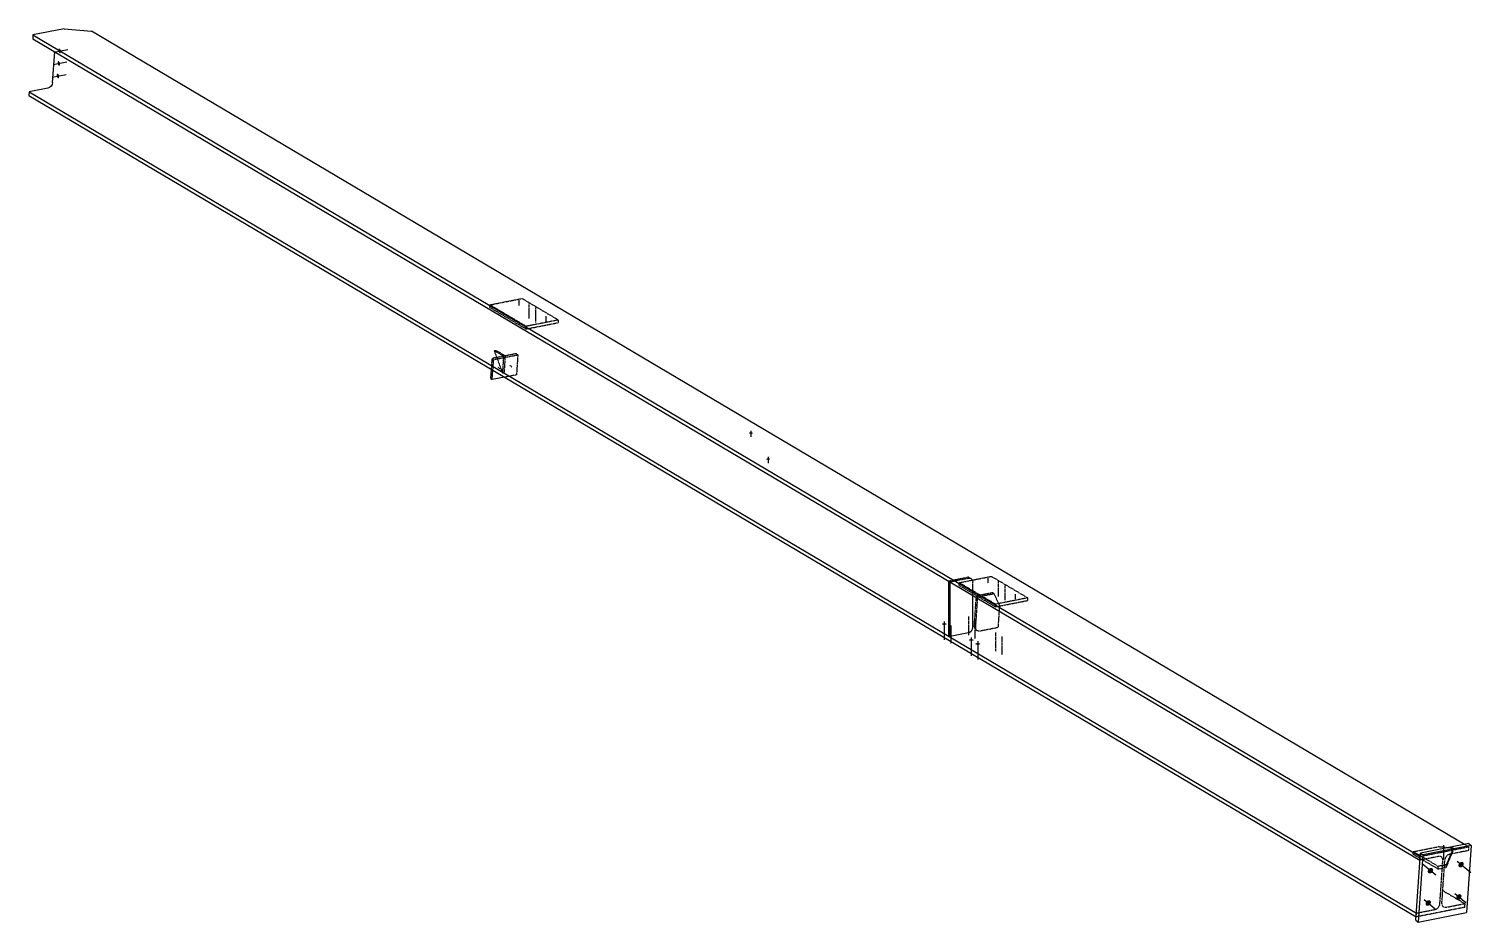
# Model space of a CAD drawing. Header units: millimetres. Extents: x 9 to 73973, y 6 to 4893.
# Drawn here: x 13528 to 21269, y 96 to 4893 of the extents above; entities that cross this region are included whole.
import ezdxf

# ---------------------------------------------------------------- set-up
doc = ezdxf.new("R2010")
doc.units = ezdxf.units.MM
doc.linetypes.add('DXK_LINE_DOT2', pattern=[3.9198, 1.9599, -1.9599])
doc.layers.add('STÅL', color=7, linetype='Continuous')

msp = doc.modelspace()

# ---------------------------------------------------------------- hatches: boundary and pattern name
at = {"layer": 'STÅL', "linetype": 'Continuous'}
for points in [[(13699.7, 4775.5), (13700.1, 4772.8), (13700.2, 4770.2), (13700.1, 4767.8), (13699.6, 4765.6), (13698.9, 4763.9), (13698, 4762.6), (13696.9, 4761.8), (13695.6, 4761.5), (13694.3, 4761.8), (13692.9, 4762.7), (13691.6, 4764.1), (13690.4, 4765.9), (13689.3, 4768.1), (13688.4, 4770.5), (13687.7, 4773.2), (13687.4, 4775.8), (13687.2, 4778.4), (13687.4, 4780.9), (13687.9, 4783), (13688.6, 4784.8), (13689.5, 4786.1), (13690.6, 4786.9), (13691.9, 4787.1), (13693.2, 4786.8), (13694.6, 4786), (13695.9, 4784.6), (13697.1, 4782.8), (13698.2, 4780.6), (13699.1, 4778.1)], [(13690.6, 4641), (13691, 4638.4), (13691.1, 4635.7), (13690.9, 4633.3), (13690.5, 4631.2), (13689.8, 4629.4), (13688.8, 4628.1), (13687.7, 4627.3), (13686.5, 4627), (13685.1, 4627.3), (13683.8, 4628.2), (13682.5, 4629.6), (13681.2, 4631.4), (13680.1, 4633.6), (13679.3, 4636), (13678.6, 4638.7), (13678.2, 4641.3), (13678.1, 4644), (13678.3, 4646.4), (13678.7, 4648.5), (13679.4, 4650.3), (13680.4, 4651.6), (13681.5, 4652.4), (13682.7, 4652.7), (13684.1, 4652.3), (13685.4, 4651.5), (13686.7, 4650.1), (13688, 4648.3), (13689, 4646.1), (13689.9, 4643.7)], [(13695.2, 4708.3), (13695.6, 4705.6), (13695.7, 4703), (13695.5, 4700.6), (13695, 4698.4), (13694.3, 4696.6), (13693.4, 4695.3), (13692.3, 4694.5), (13691, 4694.3), (13689.7, 4694.6), (13688.4, 4695.5), (13687, 4696.8), (13685.8, 4698.6), (13684.7, 4700.8), (13683.8, 4703.3), (13683.2, 4705.9), (13682.8, 4708.6), (13682.7, 4711.2), (13682.8, 4713.6), (13683.3, 4715.8), (13684, 4717.5), (13684.9, 4718.9), (13686, 4719.6), (13687.3, 4719.9), (13688.6, 4719.6), (13690, 4718.7), (13691.3, 4717.4), (13692.5, 4715.5), (13693.6, 4713.4), (13694.5, 4710.9)], [(17403.7, 2718.7), (17401.4, 2718.8), (17399.2, 2719), (17397.2, 2719.4), (17395.5, 2719.9), (17394.2, 2720.6), (17393.2, 2721.3), (17392.8, 2722.1), (17392.8, 2722.8), (17393.2, 2723.6), (17394.2, 2724.3), (17395.5, 2725), (17397.2, 2725.5), (17399.2, 2725.9), (17401.4, 2726.1), (17403.7, 2726.2), (17406, 2726.1), (17408.2, 2725.9), (17410.2, 2725.5), (17411.9, 2725), (17413.2, 2724.3), (17414.2, 2723.6), (17414.6, 2722.8), (17414.6, 2722.1), (17414.2, 2721.3), (17413.2, 2720.6), (17411.9, 2719.9), (17410.2, 2719.4), (17408.2, 2719), (17406, 2718.8)], [(17496.3, 2579), (17494, 2579.1), (17491.8, 2579.3), (17489.8, 2579.7), (17488.1, 2580.2), (17486.8, 2580.9), (17485.8, 2581.6), (17485.4, 2582.4), (17485.4, 2583.2), (17485.8, 2583.9), (17486.8, 2584.6), (17488.1, 2585.3), (17489.8, 2585.8), (17491.8, 2586.2), (17494, 2586.4), (17496.3, 2586.5), (17498.6, 2586.4), (17500.8, 2586.2), (17502.8, 2585.8), (17504.5, 2585.3), (17505.8, 2584.6), (17506.8, 2583.9), (17507.3, 2583.2), (17507.3, 2582.4), (17506.8, 2581.6), (17505.8, 2580.9), (17504.5, 2580.2), (17502.8, 2579.7), (17500.8, 2579.3), (17498.6, 2579.1)], [(18441.5, 1692.4), (18438.8, 1692.5), (18436.2, 1692.7), (18433.8, 1693.2), (18431.8, 1693.8), (18430.2, 1694.6), (18429.1, 1695.4), (18428.6, 1696.3), (18428.6, 1697.3), (18429.1, 1698.2), (18430.2, 1699), (18431.8, 1699.8), (18433.8, 1700.4), (18436.2, 1700.9), (18438.8, 1701.2), (18441.5, 1701.3), (18444.2, 1701.2), (18446.8, 1700.9), (18449.1, 1700.4), (18451.1, 1699.8), (18452.7, 1699), (18453.8, 1698.2), (18454.4, 1697.3), (18454.4, 1696.3), (18453.8, 1695.4), (18452.7, 1694.6), (18451.1, 1693.8), (18449.1, 1693.2), (18446.8, 1692.7), (18444.2, 1692.5)], [(18586.5, 1606.5), (18583.8, 1606.6), (18581.2, 1606.8), (18578.8, 1607.3), (18576.8, 1607.9), (18575.2, 1608.7), (18574.1, 1609.5), (18573.6, 1610.4), (18573.6, 1611.4), (18574.1, 1612.3), (18575.2, 1613.1), (18576.8, 1613.9), (18578.8, 1614.5), (18581.2, 1615), (18583.8, 1615.3), (18586.5, 1615.4), (18589.2, 1615.3), (18591.8, 1615), (18594.1, 1614.5), (18596.1, 1613.9), (18597.7, 1613.1), (18598.8, 1612.3), (18599.4, 1611.4), (18599.4, 1610.4), (18598.8, 1609.5), (18597.7, 1608.7), (18596.1, 1607.9), (18594.1, 1607.3), (18591.8, 1606.8), (18589.2, 1606.6)], [(18621.5, 1585.7), (18618.8, 1585.8), (18616.2, 1586.1), (18613.8, 1586.6), (18611.8, 1587.2), (18610.2, 1588), (18609.1, 1588.8), (18608.6, 1589.7), (18608.6, 1590.6), (18609.1, 1591.6), (18610.2, 1592.4), (18611.8, 1593.2), (18613.8, 1593.8), (18616.2, 1594.2), (18618.8, 1594.5), (18621.5, 1594.6), (18624.2, 1594.5), (18626.8, 1594.2), (18629.1, 1593.8), (18631.1, 1593.2), (18632.7, 1592.4), (18633.8, 1591.6), (18634.4, 1590.6), (18634.4, 1589.7), (18633.8, 1588.8), (18632.7, 1588), (18631.1, 1587.2), (18629.1, 1586.6), (18626.8, 1586.1), (18624.2, 1585.8)], [(21041.1, 380.4), (21043.5, 382.8), (21046.2, 384.8), (21049.2, 386.3), (21052.2, 387.2), (21055.1, 387.4), (21057.9, 386.9), (21060.3, 385.8), (21062.3, 384.2), (21063.9, 382), (21064.9, 379.3), (21065.2, 376.4), (21065, 373.3), (21064.1, 370.2), (21062.6, 367.1), (21060.7, 364.3), (21058.3, 361.8), (21055.5, 359.8), (21052.6, 358.3), (21049.6, 357.5), (21046.7, 357.3), (21043.9, 357.7), (21041.5, 358.8), (21039.4, 360.5), (21037.9, 362.7), (21036.9, 365.3), (21036.6, 368.2), (21036.8, 371.3), (21037.7, 374.5), (21039.2, 377.5)], [(21205.7, 412.8), (21208.1, 415.3), (21210.8, 417.3), (21213.7, 418.8), (21216.7, 419.7), (21219.6, 419.9), (21222.4, 419.4), (21224.8, 418.3), (21226.9, 416.6), (21228.4, 414.4), (21229.4, 411.8), (21229.8, 408.9), (21229.5, 405.8), (21228.6, 402.7), (21227.2, 399.6), (21225.2, 396.8), (21222.8, 394.3), (21220.1, 392.3), (21217.2, 390.8), (21214.2, 390), (21211.2, 389.8), (21208.5, 390.2), (21206, 391.3), (21204, 393), (21202.5, 395.2), (21201.5, 397.8), (21201.1, 400.7), (21201.4, 403.8), (21202.3, 407), (21203.7, 410)], [(21193.9, 239.5), (21196.3, 242), (21199, 244), (21201.9, 245.4), (21204.9, 246.3), (21207.9, 246.5), (21210.6, 246.1), (21213.1, 245), (21215.1, 243.3), (21216.6, 241.1), (21217.6, 238.5), (21218, 235.6), (21217.7, 232.4), (21216.8, 229.3), (21215.4, 226.2), (21213.4, 223.4), (21211, 221), (21208.3, 218.9), (21205.4, 217.5), (21202.4, 216.6), (21199.5, 216.4), (21196.7, 216.9), (21194.2, 217.9), (21192.2, 219.6), (21190.7, 221.8), (21189.7, 224.4), (21189.3, 227.4), (21189.6, 230.5), (21190.5, 233.6), (21191.9, 236.7)], [(21029.4, 207), (21031.7, 209.5), (21034.5, 211.5), (21037.4, 213), (21040.4, 213.8), (21043.3, 214), (21046.1, 213.6), (21048.5, 212.5), (21050.6, 210.8), (21052.1, 208.6), (21053.1, 206), (21053.4, 203.1), (21053.2, 200), (21052.3, 196.8), (21050.8, 193.8), (21048.9, 190.9), (21046.5, 188.5), (21043.8, 186.4), (21040.8, 185), (21037.9, 184.1), (21034.9, 183.9), (21032.2, 184.4), (21029.7, 185.5), (21027.7, 187.1), (21026.1, 189.3), (21025.2, 192), (21024.8, 194.9), (21025.1, 198), (21025.9, 201.1), (21027.4, 204.2)]]:
    msp.add_hatch(color=96, dxfattribs=at).paths.add_polyline_path(points)

# ---------------------------------------------------------------- linework, layer by layer
at = {"layer": 'STÅL', "color": 2, "linetype": 'Continuous'}
for p, q in [((13717.5, 4893), (13550.5, 4860)), ((13717.5, 4893), (13864, 4879.6)), ((21233.4, 513.9), (13864, 4879.6)), ((13550.5, 4860), (13549.2, 4839.7)), ((13549.2, 4839.7), (20994.7, 429)), ((13550.5, 4860), (20996, 449.3)), ((13656, 4604.1), (13667.2, 4769.8)), ((13630.9, 4575.1), (13529.8, 4555.2)), ((13640, 4578.7), (13630.9, 4575.1)), ((13647.9, 4585.5), (13640, 4578.7)), ((13653.6, 4594.4), (13647.9, 4585.5)), ((13656, 4604.1), (13653.6, 4594.4)), ((13529.8, 4555.2), (13528.4, 4534.8)), ((13528.4, 4534.8), (20973.9, 124.1)), ((13529.8, 4555.2), (20975.3, 144.5)), ((16008.3, 3015.4), (16011.6, 3063.8)), ((16015.7, 3009.3), (16019.1, 3059.4)), ((16081.7, 3022.3), (16015.7, 3009.3)), ((16008.3, 3015.4), (16015.7, 3009.3)), ((18466, 1634.5), (18466, 1927)), ((18473.5, 1630), (18473.5, 1922.5)), ((18594.7, 1679.4), (18594.7, 1850.7)), ((18473.5, 1630), (18466, 1634.5)), ((18571.4, 1649.4), (18473.5, 1630)), ((18578.6, 1652), (18571.4, 1649.4)), ((18585.1, 1656.9), (18578.6, 1652)), ((18590.3, 1663.6), (18585.1, 1656.9)), ((18590.3, 1663.6), (18593.4, 1670.8)), ((18594.1, 1674.6), (18594.7, 1679.4)), ((20972.7, 106.2), (20997.3, 467.3)), ((21257.1, 518.6), (20997.3, 467.3)), ((20997.3, 467.3), (21009.7, 457.1)), ((21269.5, 508.4), (21009.7, 457.1)), ((21269.5, 508.4), (21244.9, 147.3)), ((21257.1, 518.6), (21269.5, 508.4)), ((21009.7, 457.1), (20985.1, 96)), ((20994.7, 429), (20996, 449.3)), ((20972.7, 106.2), (20985.1, 96)), ((20973.9, 124.1), (20975.3, 144.5)), ((20985.1, 96), (21244.9, 147.3))]:
    msp.add_line(p, q, dxfattribs=at)
at = {"layer": 'STÅL', "color": 96, "linetype": 'Continuous'}
for p, q in [((13663.4, 4768.3), (13737, 4782.9)), ((13654.3, 4633.9), (13727.9, 4648.4)), ((13658.9, 4701.1), (13732.5, 4715.6)), ((17403.7, 2734.7), (17403.7, 2701.3)), ((17496.3, 2595), (17496.3, 2561.6)), ((18441.5, 1710.9), (18441.5, 1612.2)), ((18586.5, 1625), (18586.5, 1526.3)), ((18621.5, 1604.3), (18621.5, 1505.6)), ((21080.2, 348.2), (21006.2, 409.1)), ((21193.6, 422.8), (21267.5, 361.9)), ((21181.8, 249.4), (21240.9, 200.8)), ((21017.3, 216.9), (21076.3, 168.3))]:
    msp.add_line(p, q, dxfattribs=at)
at = {"layer": 'STÅL', "color": 7, "linetype": 'DXK_LINE_DOT2'}
for p, q in [((16002.6, 3410.9), (16175.8, 3445.1)), ((16002.6, 3396.8), (16002.6, 3410.9)), ((16197.6, 3295.4), (16002.6, 3410.9)), ((16175.8, 3445.1), (16370.8, 3329.6)), ((16002.6, 3396.8), (16197.6, 3281.3)), ((16370.8, 3329.6), (16197.6, 3295.4)), ((16370.8, 3315.5), (16370.8, 3329.6)), ((16197.6, 3281.3), (16370.8, 3315.5)), ((16197.6, 3281.3), (16197.6, 3295.4)), ((16011.6, 3063.8), (16015.6, 3123)), ((16145.5, 3148.7), (16015.6, 3123)), ((16015.6, 3123), (16023, 3116.9)), ((16019.1, 3059.4), (16023, 3116.9)), ((16023, 3116.9), (16152.9, 3142.5)), ((16026.2, 3164.6), (16034.9, 3166.3)), ((16076.2, 3135), (16026.2, 3164.6)), ((16026.2, 3164.6), (16070.1, 3045.3)), ((16084.9, 3136.7), (16034.9, 3166.3)), ((16076.2, 3135), (16070.1, 3045.3)), ((16084.9, 3136.7), (16078.8, 3047)), ((16145.5, 3148.7), (16152.9, 3142.5)), ((16152.9, 3142.5), (16145.6, 3034.9)), ((16070.1, 3045.3), (16078.8, 3047)), ((16145.6, 3034.9), (16081.7, 3022.3)), ((18466, 1928.6), (18563.9, 1947.9)), ((18473.5, 1924.2), (18571.4, 1943.5)), ((18521.4, 1918.8), (18694.6, 1953)), ((18571.1, 1948.1), (18563.9, 1947.9)), ((18577.6, 1945.8), (18571.1, 1948.1)), ((18571.4, 1943.5), (18578.6, 1943.7)), ((18577.6, 1945.8), (18585.1, 1941.4)), ((18578.6, 1943.7), (18585.1, 1941.4)), ((18585.1, 1941.4), (18590.3, 1936.8)), ((18590.3, 1936.8), (18593.6, 1930.3)), ((18694.6, 1953), (18889.6, 1837.5)), ((18473.5, 1924.2), (18466, 1928.6)), ((18466, 1927), (18466, 1928.6)), ((18473.5, 1922.5), (18473.5, 1924.2)), ((18521.4, 1904.7), (18521.4, 1918.8)), ((18716.4, 1803.3), (18521.4, 1918.8)), ((18521.4, 1904.7), (18716.4, 1789.2)), ((18593.6, 1930.3), (18594.7, 1922.7)), ((18594.7, 1850.7), (18594.7, 1922.7)), ((18614, 1849.2), (18700.6, 1866.3)), ((18621.4, 1843.1), (18708, 1860.2)), ((18700.6, 1866.3), (18708, 1860.2)), ((18708, 1860.2), (18737.7, 1794.4)), ((18602.7, 1684.2), (18614, 1849.2)), ((18610.2, 1678.1), (18621.4, 1843.1)), ((18614, 1849.2), (18621.4, 1843.1)), ((18889.6, 1837.5), (18716.4, 1803.3)), ((18716.4, 1789.2), (18889.6, 1823.4)), ((18716.4, 1789.2), (18716.4, 1803.3)), ((18737.7, 1794.4), (18729.8, 1677.8)), ((18889.6, 1823.4), (18889.6, 1837.5)), ((18593.4, 1670.8), (18593.6, 1671.3)), ((18593.6, 1671.3), (18594.1, 1674.6)), ((18602.7, 1684.2), (18603.4, 1677)), ((18603.4, 1677), (18606.2, 1670.9)), ((18606.2, 1670.9), (18611, 1666.6)), ((18610.8, 1670.9), (18610.2, 1678.1)), ((18613.7, 1664.8), (18610.8, 1670.9)), ((18611, 1666.6), (18618.5, 1660.4)), ((18618.5, 1660.4), (18613.7, 1664.8)), ((18624.8, 1658.3), (18618.5, 1660.4)), ((18631.9, 1658.5), (18624.8, 1658.3)), ((18729.8, 1677.8), (18631.9, 1658.5)), ((20959.1, 474.7), (21095.8, 501.7)), ((20959.1, 460.6), (20959.1, 474.7)), ((21092.6, 395.6), (20959.1, 474.7)), ((20996, 449.3), (21255.8, 500.6)), ((21095.8, 501.7), (21172.9, 494.4)), ((21172.9, 494.4), (21135.9, 404.2)), ((21135.9, 390.1), (21172.9, 480.3)), ((21254.5, 480.3), (21153.4, 460.4)), ((21172.9, 480.3), (21172.9, 494.4)), ((21255.8, 500.6), (21233.4, 513.9)), ((21255.8, 500.6), (21254.5, 480.3)), ((20959.1, 460.6), (21092.6, 381.5)), ((21095.8, 449), (20994.7, 429)), ((21135.9, 404.2), (21092.6, 395.6)), ((21092.6, 381.5), (21092.6, 395.6)), ((21092.6, 381.5), (21135.9, 390.1)), ((21104.6, 448.9), (21095.8, 449)), ((21101.5, 193.4), (21117.5, 429.2)), ((21111.8, 445.1), (21104.6, 448.9)), ((21116.3, 438.2), (21111.8, 445.1)), ((21112.3, 195.6), (21128.3, 431.3)), ((21117.5, 429.2), (21116.3, 438.2)), ((21130.7, 441), (21128.3, 431.3)), ((21136.3, 449.9), (21130.7, 441)), ((21135.9, 390.1), (21135.9, 404.2)), ((21144.3, 456.7), (21136.3, 449.9)), ((21153.4, 460.4), (21144.3, 456.7)), ((21117.1, 265.7), (21235.1, 195.8)), ((21233.7, 175.4), (20973.9, 124.1)), ((20975.3, 144.5), (21076.4, 164.4)), ((21076.4, 164.4), (21085.5, 168.1)), ((21085.5, 168.1), (21093.4, 174.8)), ((21093.4, 174.8), (21099.1, 183.8)), ((21099.1, 183.8), (21101.5, 193.4)), ((21112.3, 195.6), (21113.4, 186.6)), ((21113.4, 186.6), (21118, 179.7)), ((21118, 179.7), (21125.2, 175.9)), ((21125.2, 175.9), (21134, 175.8)), ((21134, 175.8), (21235.1, 195.8)), ((21235.1, 195.8), (21233.7, 175.4))]:
    msp.add_line(p, q, dxfattribs=at)
at = {"layer": 'STÅL', "color": 96, "linetype": 'DXK_LINE_DOT2'}
for p, q in [((16157.5, 3435.9), (16157.5, 3407.7)), ((16212.5, 3417.4), (16212.5, 3337.5)), ((16247.5, 3396.7), (16247.5, 3316.8)), ((16302.5, 3350), (16302.5, 3321.8)), ((16060.5, 3064.6), (16046.6, 3076.1)), ((16121.1, 3076.6), (16107.2, 3088)), ((18676.3, 1943.8), (18676.3, 1915.6)), ((18731.3, 1925.3), (18731.3, 1845.4)), ((18766.3, 1904.5), (18766.3, 1824.7)), ((18821.3, 1857.9), (18821.3, 1829.7)), ((18571.4, 1736.6), (18571.4, 1637.9)), ((18606.4, 1715.8), (18606.4, 1617.2)), ((18476.5, 1690.2), (18476.5, 1591.5)), ((18716.4, 1650.7), (18716.4, 1552)), ((18751.4, 1629.9), (18751.4, 1531.3)), ((21121, 509.8), (21121, 429.9))]:
    msp.add_line(p, q, dxfattribs=at)

doc.saveas('drawing.dxf')
